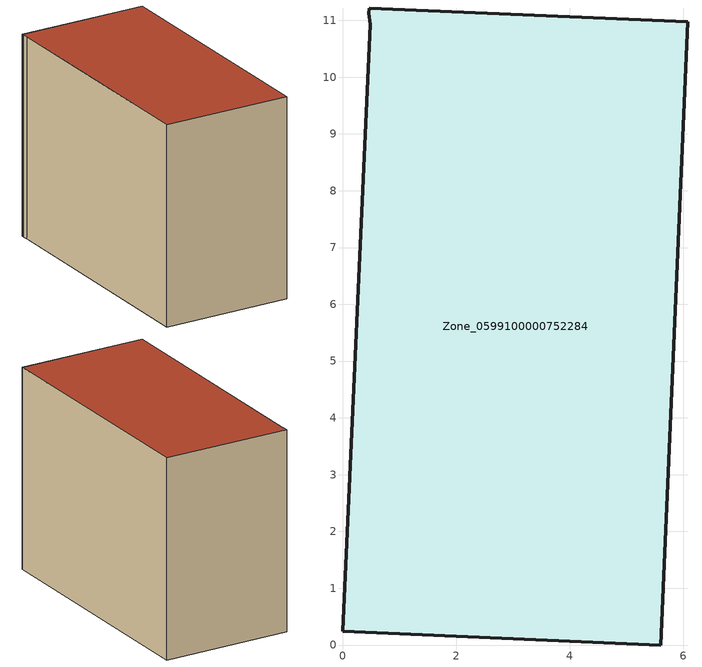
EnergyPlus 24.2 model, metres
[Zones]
Zone_0599100000752284
 floor ground (C_G): 0.47,11.22 6.08,10.97 5.6,0 0,0.24 0.49,10.93 0.46,11.12 z0.88
 wall outside (C_F): 0.46,11.12 0.49,10.93 0,0.24 5.6,0 6.08,10.97 0.47,11.22 0.46,11.12 z0.88:9.61
 roof outside (C_R): 0.47,11.22 0.46,11.12 0.49,10.93 0,0.24 5.6,0 6.08,10.97 z9.61
[BUILDING]
Pand.0599100000752284: North Axis=0; Terrain=City; Loads Convergence Tolerance Value=0.04; Temperature Convergence Tolerance Value=0.4; Solar Distribution=FullExterior; Maximum Number of Warmup Days=25; Minimum Number of Warmup Days=1
[Site:Location]
Rotterdam.The.Hague.AP_ZH_NLD Design_Conditions: Latitude=51.96; Longitude=4.45; Time Zone=1; Elevation=-4.5
[SITE:GROUNDTEMPERATURE:BUILDINGSURFACE]
18, 18, 18, 18, 18, 18, 18, 18, 18, 18, 18, 18
[MATERIAL] Thermal Absorptance=0.9; Solar Absorptance=0.7; Visible Absorptance=0.7
Name | Roughness | Thickness | Conductivity | Density | Specific Heat
G.TC.2006-2014 | MediumSmooth | 0.15 | 0.06 | 540 | 1210
F.TC.2006-2014 | Rough | 0.3 | 0.12 | 1920 | 840
R.TC.2006-2014 | MediumRough | 0.2 | 0.08 | 1500 | 1000
[CONSTRUCTION]
C_G: G.TC.2006-2014
C_F: F.TC.2006-2014
C_R: R.TC.2006-2014
[ZONE]
Zone_0599100000752284: Type=1; Multiplier=1; Ceiling Height=Autocalculate; Volume=Autocalculate; Floor Area=autocalculate; Part of Total Floor Area=Yes
[ZONEINFILTRATION:DESIGNFLOWRATE]
Infil_Zone_0599100000752284: Zone or ZoneList or Space or SpaceList=Zone_0599100000752284; Schedule=AlwaysOn; Design Flow Rate Calculation Method=Flow/Area; Flow Rate per Floor Area=0.0015; Constant Term Coefficient=1; Temperature Term Coefficient=0; Velocity Term Coefficient=0; Velocity Squared Term Coefficient=0
[HVACTEMPLATE:ZONE:IDEALLOADSAIRSYSTEM]
Zone_0599100000752284: Maximum Heating Supply Air Temperature=50; Minimum Cooling Supply Air Temperature=13; Maximum Heating Supply Air Humidity Ratio=0.0156; Minimum Cooling Supply Air Humidity Ratio=0.0077; Heating Limit=NoLimit; Cooling Limit=NoLimit; Dehumidification Control Type=ConstantSensibleHeatRatio; Cooling Sensible Heat Ratio=0.7; Dehumidification Setpoint=60; Humidification Control Type=None; Humidification Setpoint=30; Outdoor Air Method=None; Outdoor Air Flow Rate per Person=0.00944; Outdoor Air Flow Rate per Zone Floor Area=0; Outdoor Air Flow Rate per Zone=0; Demand Controlled Ventilation Type=None; Outdoor Air Economizer Type=NoEconomizer; Heat Recovery Type=None; Sensible Heat Recovery Effectiveness=0.7; Latent Heat Recovery Effectiveness=0.65
[ZONECONTROL:THERMOSTAT]
ThermostatControl_Zone_0599100000752284: Zone or ZoneList=Zone_0599100000752284; Control Type Schedule=DualSetpointControlType; Control 1=Thermostat_Zone_0599100000752284; Temperature Difference Between Cutout And Setpoint=0
[THERMOSTATSETPOINT:DUALSETPOINT]
Thermostat_Zone_0599100000752284: Heating Setpoint Temperature Schedule=HeatingSetpoint_Zone_0599100000752284; Cooling Setpoint Temperature Schedule=CoolingSetpoint_Zone_0599100000752284
[SCHEDULE:COMPACT]
HeatingSetpoint_Zone_0599100000752284: Through: 12/31, For: AllDays, Until: 24:00, 21
CoolingSetpoint_Zone_0599100000752284: Through: 12/31, For: AllDays, Until: 24:00, 24
DualSetpointControlType: Through: 12/31, For: AllDays, Until: 24:00, 4
AlwaysOn: Through: 12/31, For: AllDays, Until: 24:00, 1
